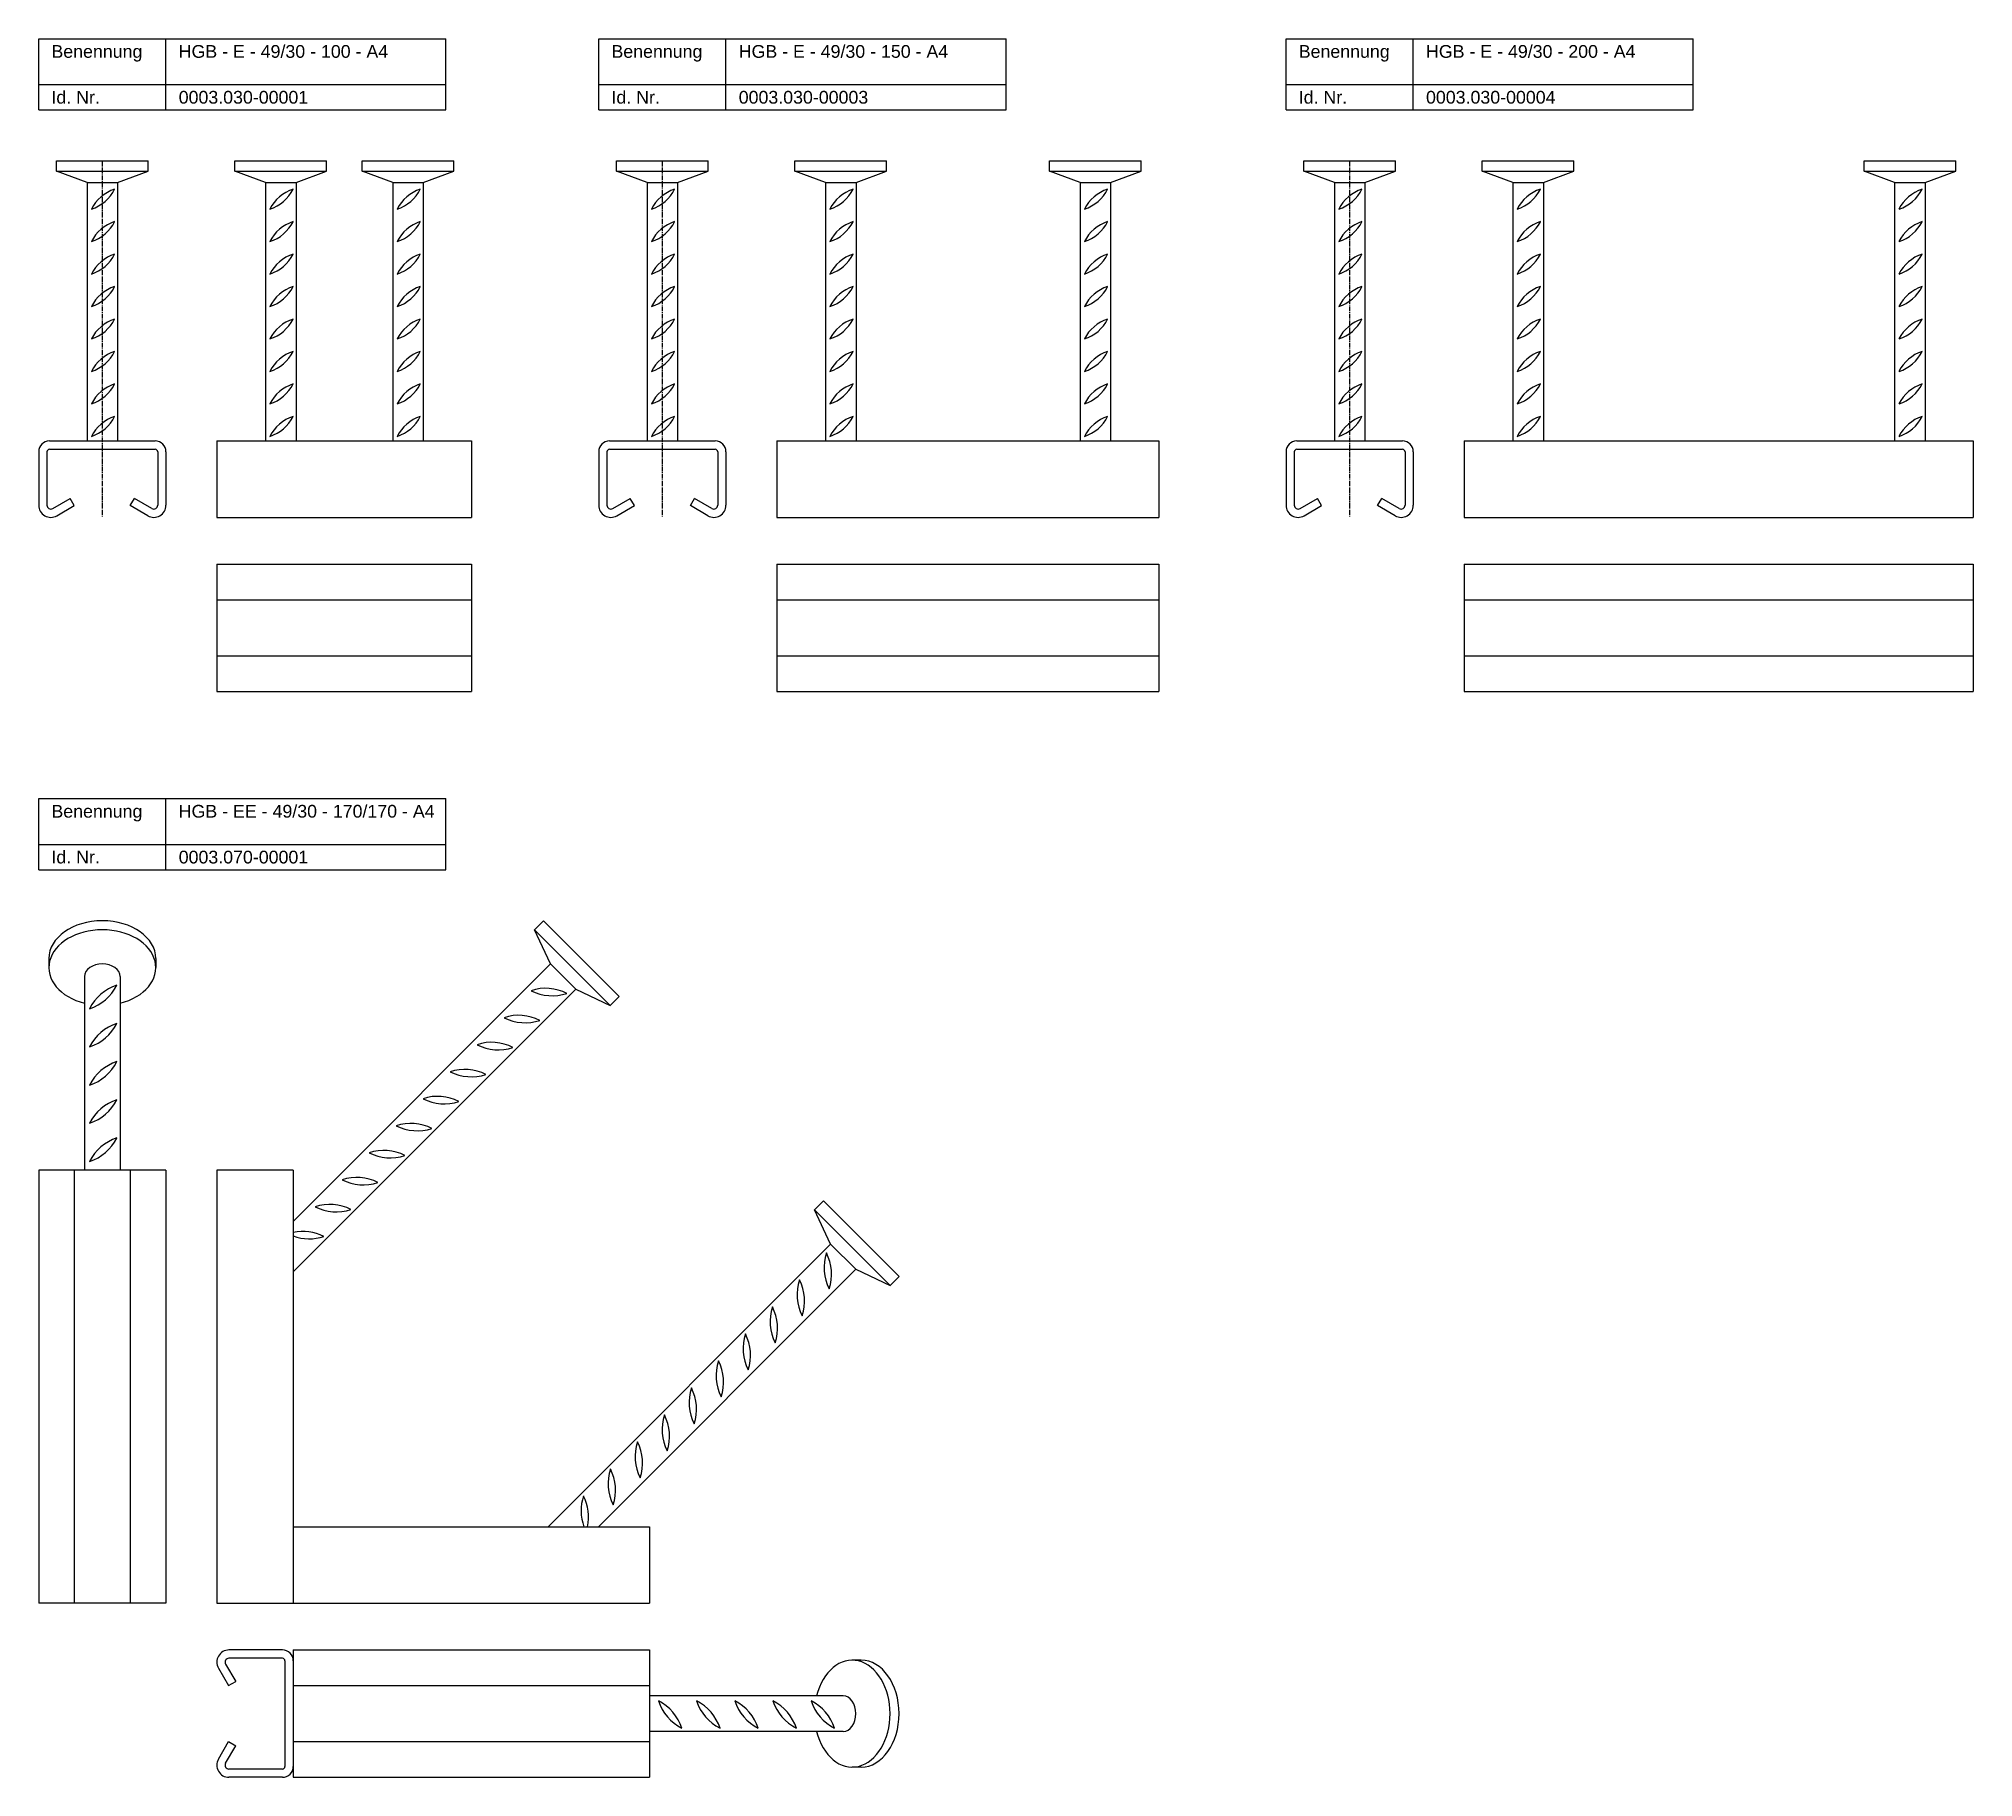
# Model space of a CAD drawing. Header units: millimetres. Extents: x -218 to 542, y 2052 to 2735.
import ezdxf

# ---------------------------------------------------------------- set-up
doc = ezdxf.new("R2010")
doc.units = ezdxf.units.MM
doc.header["$LTSCALE"] = 0.1
doc.linetypes.add('MITTE2', pattern=[28.575, 19.05, -3.175, 3.175, -3.175])
doc.layers.add('Halfen', color=2, linetype='CONTINUOUS')
doc.styles.add('ARIAL50', font='ARIAL.TTF', dxfattribs={"height": 5})

msp = doc.modelspace()

# ---------------------------------------------------------------- linework, layer by layer
at = {"layer": 'Halfen'}
for p, q in [((-217.75, 2735.25), (-57.75, 2735.25)), ((-217.75, 2707.25), (-217.75, 2735.25)), ((-167.75, 2707.25), (-167.75, 2735.25)), ((-57.75, 2707.25), (-57.75, 2735.25)), ((2.25, 2735.25), (162.25, 2735.25)), ((2.25, 2707.25), (2.25, 2735.25)), ((52.25, 2707.25), (52.25, 2735.25)), ((162.25, 2707.25), (162.25, 2735.25)), ((272.25, 2735.25), (432.25, 2735.25)), ((272.25, 2707.25), (272.25, 2735.25)), ((322.25, 2707.25), (322.25, 2735.25)), ((432.25, 2707.25), (432.25, 2735.25)), ((-217.75, 2717.25), (-57.75, 2717.25)), ((2.25, 2717.25), (162.25, 2717.25)), ((272.25, 2717.25), (432.25, 2717.25)), ((-217.75, 2707.25), (-57.75, 2707.25)), ((2.25, 2707.25), (162.25, 2707.25)), ((272.25, 2707.25), (432.25, 2707.25)), ((-210.75, 2687.25), (-174.75, 2687.25)), ((-210.75, 2683.25), (-210.75, 2687.25)), ((-198.75, 2678.75), (-210.75, 2683.25)), ((-210.75, 2683.25), (-174.75, 2683.25)), ((-186.75, 2678.75), (-174.75, 2683.25)), ((-174.75, 2683.25), (-174.75, 2687.25)), ((-140.66, 2687.25), (-104.66, 2687.25)), ((-140.66, 2683.25), (-140.66, 2687.25)), ((-140.66, 2683.25), (-104.66, 2683.25)), ((-128.66, 2678.75), (-140.66, 2683.25)), ((-116.66, 2678.75), (-104.66, 2683.25)), ((-104.66, 2683.25), (-104.66, 2687.25)), ((-90.66, 2687.25), (-54.66, 2687.25)), ((-90.66, 2683.25), (-90.66, 2687.25)), ((-78.66, 2678.75), (-90.66, 2683.25)), ((-90.66, 2683.25), (-54.66, 2683.25)), ((-66.66, 2678.75), (-54.66, 2683.25)), ((-54.66, 2683.25), (-54.66, 2687.25)), ((9.25, 2687.25), (45.25, 2687.25)), ((9.25, 2683.25), (9.25, 2687.25)), ((9.25, 2683.25), (45.25, 2683.25)), ((21.25, 2678.75), (9.25, 2683.25)), ((33.25, 2678.75), (45.25, 2683.25)), ((45.25, 2683.25), (45.25, 2687.25)), ((79.34, 2683.25), (79.34, 2687.25)), ((79.34, 2687.25), (115.34, 2687.25)), ((79.34, 2683.25), (115.34, 2683.25)), ((91.34, 2678.75), (79.34, 2683.25)), ((103.34, 2678.75), (115.34, 2683.25)), ((115.34, 2683.25), (115.34, 2687.25)), ((179.34, 2687.25), (215.34, 2687.25)), ((179.34, 2683.25), (179.34, 2687.25)), ((179.34, 2683.25), (215.34, 2683.25)), ((191.34, 2678.75), (179.34, 2683.25)), ((203.34, 2678.75), (215.34, 2683.25)), ((215.34, 2683.25), (215.34, 2687.25)), ((279.25, 2687.25), (315.25, 2687.25)), ((279.25, 2683.25), (279.25, 2687.25)), ((279.25, 2683.25), (315.25, 2683.25)), ((291.25, 2678.75), (279.25, 2683.25)), ((303.25, 2678.75), (315.25, 2683.25)), ((315.25, 2683.25), (315.25, 2687.25)), ((349.34, 2687.25), (385.34, 2687.25)), ((349.34, 2683.25), (349.34, 2687.25)), ((361.34, 2678.75), (349.34, 2683.25)), ((349.34, 2683.25), (385.34, 2683.25)), ((373.34, 2678.75), (385.34, 2683.25)), ((385.34, 2683.25), (385.34, 2687.25)), ((499.34, 2687.25), (535.34, 2687.25)), ((499.34, 2683.25), (499.34, 2687.25)), ((499.34, 2683.25), (535.34, 2683.25)), ((511.34, 2678.75), (499.34, 2683.25)), ((523.34, 2678.75), (535.34, 2683.25)), ((535.34, 2683.25), (535.34, 2687.25)), ((-198.75, 2678.75), (-198.75, 2577.25)), ((-198.75, 2678.75), (-186.75, 2678.75)), ((-186.75, 2678.75), (-186.75, 2577.25)), ((-128.66, 2678.75), (-116.66, 2678.75)), ((-128.66, 2678.75), (-128.66, 2577.25)), ((-116.66, 2678.75), (-116.66, 2577.25)), ((-78.66, 2678.75), (-78.66, 2577.25)), ((-78.66, 2678.75), (-66.66, 2678.75)), ((-66.66, 2678.75), (-66.66, 2577.25)), ((21.25, 2678.75), (21.25, 2577.25)), ((21.25, 2678.75), (33.25, 2678.75)), ((33.25, 2678.75), (33.25, 2577.25)), ((91.34, 2678.75), (91.34, 2577.25)), ((91.34, 2678.75), (103.34, 2678.75)), ((103.34, 2678.75), (103.34, 2577.25)), ((191.34, 2678.75), (191.34, 2577.25)), ((191.34, 2678.75), (203.34, 2678.75)), ((203.34, 2678.75), (203.34, 2577.25)), ((291.25, 2678.75), (291.25, 2577.25)), ((291.25, 2678.75), (303.25, 2678.75)), ((303.25, 2678.75), (303.25, 2577.25)), ((361.34, 2678.75), (361.34, 2577.25)), ((361.34, 2678.75), (373.34, 2678.75)), ((373.34, 2678.75), (373.34, 2577.25)), ((511.34, 2678.75), (511.34, 2577.25)), ((511.34, 2678.75), (523.34, 2678.75)), ((523.34, 2678.75), (523.34, 2577.25)), ((-213.5, 2577.25), (-172, 2577.25)), ((-147.75, 2577.25), (-47.75, 2577.25)), ((-147.75, 2577.25), (-147.75, 2547.25)), ((-47.75, 2577.25), (-47.75, 2552)), ((6.5, 2577.25), (48, 2577.25)), ((72.25, 2577.25), (222.25, 2577.25)), ((72.25, 2577.25), (72.25, 2547.25)), ((222.25, 2577.25), (222.25, 2552)), ((276.5, 2577.25), (318, 2577.25)), ((342.25, 2577.25), (542.25, 2577.25)), ((342.25, 2577.25), (342.25, 2547.25)), ((542.25, 2577.25), (542.25, 2552)), ((-217.75, 2573), (-217.75, 2552)), ((-214.5, 2573), (-214.5, 2552)), ((-213.5, 2574), (-172, 2574)), ((-171, 2573), (-171, 2552)), ((-167.75, 2573), (-167.75, 2552)), ((2.25, 2573), (2.25, 2552)), ((5.5, 2573), (5.5, 2552)), ((6.5, 2574), (48, 2574)), ((49, 2573), (49, 2552)), ((52.25, 2573), (52.25, 2552)), ((272.25, 2573), (272.25, 2552)), ((275.5, 2573), (275.5, 2552)), ((276.5, 2574), (318, 2574)), ((319, 2573), (319, 2552)), ((322.25, 2573), (322.25, 2552)), ((-212.25, 2550.7), (-205.38, 2554.67)), ((-203.75, 2551.86), (-205.38, 2554.67)), ((-181.75, 2551.86), (-180.12, 2554.67)), ((-173.25, 2550.7), (-180.12, 2554.67)), ((7.75, 2550.7), (14.62, 2554.67)), ((16.25, 2551.86), (14.62, 2554.67)), ((38.25, 2551.86), (39.88, 2554.67)), ((46.75, 2550.7), (39.88, 2554.67)), ((277.75, 2550.7), (284.62, 2554.67)), ((286.25, 2551.86), (284.62, 2554.67)), ((308.25, 2551.86), (309.88, 2554.67)), ((316.75, 2550.7), (309.88, 2554.67)), ((-210.63, 2547.89), (-203.75, 2551.86)), ((-174.87, 2547.89), (-181.75, 2551.86)), ((-147.75, 2547.25), (-47.75, 2547.25)), ((-47.75, 2552), (-47.75, 2547.25)), ((9.37, 2547.89), (16.25, 2551.86)), ((45.13, 2547.89), (38.25, 2551.86)), ((72.25, 2547.25), (222.25, 2547.25)), ((222.25, 2552), (222.25, 2547.25)), ((279.37, 2547.89), (286.25, 2551.86)), ((315.12, 2547.89), (308.25, 2551.86)), ((342.25, 2547.25), (542.25, 2547.25)), ((542.25, 2552), (542.25, 2547.25)), ((-147.75, 2528.82), (-47.75, 2528.82)), ((-147.75, 2528.82), (-147.75, 2478.82)), ((-47.75, 2528.82), (-47.75, 2478.82)), ((72.25, 2528.82), (72.25, 2478.82)), ((72.25, 2528.82), (222.25, 2528.82)), ((222.25, 2528.82), (222.25, 2478.82)), ((342.25, 2528.82), (542.25, 2528.82)), ((342.25, 2528.82), (342.25, 2478.82)), ((542.25, 2528.82), (542.25, 2478.82)), ((-147.75, 2514.82), (-47.75, 2514.82)), ((72.25, 2514.82), (222.25, 2514.82)), ((342.25, 2514.82), (542.25, 2514.82)), ((-147.75, 2492.82), (-47.75, 2492.82)), ((72.25, 2492.82), (222.25, 2492.82)), ((342.25, 2492.82), (542.25, 2492.82)), ((-147.75, 2478.82), (-47.75, 2478.82)), ((72.25, 2478.82), (222.25, 2478.82)), ((342.25, 2478.82), (542.25, 2478.82)), ((-217.75, 2436.82), (-57.75, 2436.82)), ((-217.75, 2408.82), (-217.75, 2436.82)), ((-167.75, 2408.82), (-167.75, 2436.82)), ((-57.75, 2408.82), (-57.75, 2436.82)), ((-217.75, 2418.82), (-57.75, 2418.82)), ((-217.75, 2408.82), (-57.75, 2408.82)), ((-19.46, 2388.82), (-23, 2385.28)), ((-19.46, 2388.82), (10.24, 2359.12)), ((-16.63, 2371.85), (-23, 2385.28)), ((-23, 2385.28), (6.7, 2355.58)), ((-213.75, 2373.97), (-213.75, 2370.43)), ((-171.75, 2373.97), (-171.75, 2370.43)), ((-16.63, 2371.85), (-117.75, 2270.73)), ((-16.63, 2371.85), (-6.73, 2361.95)), ((-199.75, 2366.9), (-199.75, 2290.83)), ((-185.75, 2366.9), (-185.75, 2290.83)), ((-6.73, 2361.95), (-117.75, 2250.93)), ((-6.73, 2361.95), (6.7, 2355.58)), ((10.24, 2359.12), (6.7, 2355.58)), ((-167.75, 2290.83), (-217.75, 2290.83)), ((-217.75, 2290.83), (-217.75, 2120.83)), ((-203.75, 2290.83), (-203.75, 2120.83)), ((-181.75, 2290.83), (-181.75, 2120.83)), ((-167.75, 2290.83), (-167.75, 2120.83)), ((-147.75, 2290.83), (-147.75, 2120.83)), ((-117.75, 2290.83), (-147.75, 2290.83)), ((-117.75, 2290.83), (-117.75, 2120.83)), ((90.54, 2278.82), (87, 2275.28)), ((116.7, 2245.58), (87, 2275.28)), ((93.37, 2261.85), (87, 2275.28)), ((120.24, 2249.12), (90.54, 2278.82)), ((93.37, 2261.85), (-17.65, 2150.83)), ((103.27, 2251.95), (93.37, 2261.85)), ((103.27, 2251.95), (2.15, 2150.83)), ((103.27, 2251.95), (116.7, 2245.58)), ((120.24, 2249.12), (116.7, 2245.58)), ((-147.75, 2150.83), (-147.75, 2120.83)), ((-117.75, 2150.83), (22.25, 2150.83)), ((22.25, 2150.83), (22.25, 2125.58)), ((-167.75, 2120.83), (-217.75, 2120.83)), ((-147.75, 2120.83), (22.25, 2120.83)), ((22.25, 2125.58), (22.25, 2120.83)), ((-122, 2102.4), (-143, 2102.4)), ((-122, 2099.15), (-143, 2099.15)), ((-121, 2098.15), (-121, 2056.65)), ((-117.75, 2102.4), (22.25, 2102.4)), ((-117.75, 2102.4), (-117.75, 2052.4)), ((22.25, 2102.4), (22.25, 2052.4)), ((105.39, 2098.4), (101.85, 2098.4)), ((-147.11, 2095.28), (-143.14, 2088.4)), ((-144.3, 2096.9), (-140.33, 2090.03)), ((-143.14, 2088.4), (-140.33, 2090.03)), ((-117.75, 2088.4), (22.25, 2088.4)), ((98.32, 2084.4), (22.25, 2084.4)), ((98.32, 2070.4), (22.25, 2070.4)), ((-147.11, 2059.53), (-143.14, 2066.4)), ((-144.3, 2057.9), (-140.33, 2064.78)), ((-143.14, 2066.4), (-140.33, 2064.78)), ((-117.75, 2066.4), (22.25, 2066.4)), ((-122, 2055.65), (-143, 2055.65)), ((-122, 2052.4), (-143, 2052.4)), ((-117.75, 2052.4), (22.25, 2052.4)), ((105.39, 2056.4), (101.85, 2056.4))]:
    msp.add_line(p, q, dxfattribs=at)
at = {"layer": 'Halfen', "color": 1, "linetype": 'MITTE2'}
for p, q in [((-192.84, 2687.25), (-192.84, 2547.25)), ((27.16, 2687.25), (27.16, 2547.25)), ((297.16, 2687.25), (297.16, 2547.25))]:
    msp.add_line(p, q, dxfattribs=at)
at = {"layer": 'Halfen', "color": 1}
for centre, radius, start, end in [((-201.84, 2683.13), 15.58, 288.00589, 333.33192), ((-183.11, 2661.33), 15.58, 108.00589, 153.33192), ((-113.02, 2661.33), 15.58, 108.00589, 153.33192), ((-131.75, 2683.13), 15.58, 288.00589, 333.33192), ((-81.75, 2683.13), 15.58, 288.00589, 333.33192), ((-63.02, 2661.33), 15.58, 108.00589, 153.33192), ((36.89, 2661.33), 15.58, 108.00589, 153.33192), ((18.16, 2683.13), 15.58, 288.00589, 333.33192), ((106.98, 2661.33), 15.58, 108.00589, 153.33192), ((88.25, 2683.13), 15.58, 288.00589, 333.33192), ((206.98, 2661.33), 15.58, 108.00589, 153.33192), ((188.25, 2683.13), 15.58, 288.00589, 333.33192), ((288.16, 2683.13), 15.58, 288.00589, 333.33192), ((306.89, 2661.33), 15.58, 108.00589, 153.33192), ((358.25, 2683.13), 15.58, 288.00589, 333.33192), ((376.98, 2661.33), 15.58, 108.00589, 153.33192), ((508.25, 2683.13), 15.58, 288.00589, 333.33192), ((526.98, 2661.33), 15.58, 108.00589, 153.33192), ((-201.84, 2670.38), 15.58, 288.00589, 333.33192), ((-183.11, 2648.58), 15.58, 108.00589, 153.33192), ((-113.02, 2648.58), 15.58, 108.00589, 153.33192), ((-131.75, 2670.38), 15.58, 288.00589, 333.33192), ((-81.75, 2670.38), 15.58, 288.00589, 333.33192), ((-63.02, 2648.58), 15.58, 108.00589, 153.33192), ((36.89, 2648.58), 15.58, 108.00589, 153.33192), ((18.16, 2670.38), 15.58, 288.00589, 333.33192), ((106.98, 2648.58), 15.58, 108.00589, 153.33192), ((88.25, 2670.38), 15.58, 288.00589, 333.33192), ((206.98, 2648.58), 15.58, 108.00589, 153.33192), ((188.25, 2670.38), 15.58, 288.00589, 333.33192), ((288.16, 2670.38), 15.58, 288.00589, 333.33192), ((306.89, 2648.58), 15.58, 108.00589, 153.33192), ((358.25, 2670.38), 15.58, 288.00589, 333.33192), ((376.98, 2648.58), 15.58, 108.00589, 153.33192), ((508.25, 2670.38), 15.58, 288.00589, 333.33192), ((526.98, 2648.58), 15.58, 108.00589, 153.33192), ((-201.84, 2657.63), 15.58, 288.00589, 333.33192), ((-183.11, 2635.83), 15.58, 108.00589, 153.33192), ((-113.02, 2635.83), 15.58, 108.00589, 153.33192), ((-131.75, 2657.63), 15.58, 288.00589, 333.33192), ((-81.75, 2657.63), 15.58, 288.00589, 333.33192), ((-63.02, 2635.83), 15.58, 108.00589, 153.33192), ((36.89, 2635.83), 15.58, 108.00589, 153.33192), ((18.16, 2657.63), 15.58, 288.00589, 333.33192), ((106.98, 2635.83), 15.58, 108.00589, 153.33192), ((88.25, 2657.63), 15.58, 288.00589, 333.33192), ((206.98, 2635.83), 15.58, 108.00589, 153.33192), ((188.25, 2657.63), 15.58, 288.00589, 333.33192), ((288.16, 2657.63), 15.58, 288.00589, 333.33192), ((306.89, 2635.83), 15.58, 108.00589, 153.33192), ((358.25, 2657.63), 15.58, 288.00589, 333.33192), ((376.98, 2635.83), 15.58, 108.00589, 153.33192), ((508.25, 2657.63), 15.58, 288.00589, 333.33192), ((526.98, 2635.83), 15.58, 108.00589, 153.33192), ((-201.84, 2644.88), 15.58, 288.00589, 333.33192), ((-183.11, 2623.08), 15.58, 108.00589, 153.33192), ((-113.02, 2623.08), 15.58, 108.00589, 153.33192), ((-131.75, 2644.88), 15.58, 288.00589, 333.33192), ((-81.75, 2644.88), 15.58, 288.00589, 333.33192), ((-63.02, 2623.08), 15.58, 108.00589, 153.33192), ((36.89, 2623.08), 15.58, 108.00589, 153.33192), ((18.16, 2644.88), 15.58, 288.00589, 333.33192), ((106.98, 2623.08), 15.58, 108.00589, 153.33192), ((88.25, 2644.88), 15.58, 288.00589, 333.33192), ((206.98, 2623.08), 15.58, 108.00589, 153.33192), ((188.25, 2644.88), 15.58, 288.00589, 333.33192), ((288.16, 2644.88), 15.58, 288.00589, 333.33192), ((306.89, 2623.08), 15.58, 108.00589, 153.33192), ((358.25, 2644.88), 15.58, 288.00589, 333.33192), ((376.98, 2623.08), 15.58, 108.00589, 153.33192), ((508.25, 2644.88), 15.58, 288.00589, 333.33192), ((526.98, 2623.08), 15.58, 108.00589, 153.33192), ((-201.84, 2632.13), 15.58, 288.00589, 333.33192), ((-183.11, 2610.33), 15.58, 108.00589, 153.33192), ((-113.02, 2610.33), 15.58, 108.00589, 153.33192), ((-131.75, 2632.13), 15.58, 288.00589, 333.33192), ((-81.75, 2632.13), 15.58, 288.00589, 333.33192), ((-63.02, 2610.33), 15.58, 108.00589, 153.33192), ((36.89, 2610.33), 15.58, 108.00589, 153.33192), ((18.16, 2632.13), 15.58, 288.00589, 333.33192), ((106.98, 2610.33), 15.58, 108.00589, 153.33192), ((88.25, 2632.13), 15.58, 288.00589, 333.33192), ((206.98, 2610.33), 15.58, 108.00589, 153.33192), ((188.25, 2632.13), 15.58, 288.00589, 333.33192), ((288.16, 2632.13), 15.58, 288.00589, 333.33192), ((306.89, 2610.33), 15.58, 108.00589, 153.33192), ((358.25, 2632.13), 15.58, 288.00589, 333.33192), ((376.98, 2610.33), 15.58, 108.00589, 153.33192), ((508.25, 2632.13), 15.58, 288.00589, 333.33192), ((526.98, 2610.33), 15.58, 108.00589, 153.33192), ((-201.84, 2619.38), 15.58, 288.00589, 333.33192), ((-183.11, 2597.58), 15.58, 108.00589, 153.33192), ((-113.02, 2597.58), 15.58, 108.00589, 153.33192), ((-131.75, 2619.38), 15.58, 288.00589, 333.33192), ((-81.75, 2619.38), 15.58, 288.00589, 333.33192), ((-63.02, 2597.58), 15.58, 108.00589, 153.33192), ((36.89, 2597.58), 15.58, 108.00589, 153.33192), ((18.16, 2619.38), 15.58, 288.00589, 333.33192), ((106.98, 2597.58), 15.58, 108.00589, 153.33192), ((88.25, 2619.38), 15.58, 288.00589, 333.33192), ((206.98, 2597.58), 15.58, 108.00589, 153.33192), ((188.25, 2619.38), 15.58, 288.00589, 333.33192), ((288.16, 2619.38), 15.58, 288.00589, 333.33192), ((306.89, 2597.58), 15.58, 108.00589, 153.33192), ((358.25, 2619.38), 15.58, 288.00589, 333.33192), ((376.98, 2597.58), 15.58, 108.00589, 153.33192), ((508.25, 2619.38), 15.58, 288.00589, 333.33192), ((526.98, 2597.58), 15.58, 108.00589, 153.33192), ((-201.84, 2606.63), 15.58, 288.00589, 333.33192), ((-183.11, 2584.83), 15.58, 108.00589, 153.33192), ((-113.02, 2584.83), 15.58, 108.00589, 153.33192), ((-131.75, 2606.63), 15.58, 288.00589, 333.33192), ((-81.75, 2606.63), 15.58, 288.00589, 333.33192), ((-63.02, 2584.83), 15.58, 108.00589, 153.33192), ((18.16, 2606.63), 15.58, 288.00589, 333.33192), ((36.89, 2584.83), 15.58, 108.00589, 153.33192), ((88.25, 2606.63), 15.58, 288.00589, 333.33192), ((106.98, 2584.83), 15.58, 108.00589, 153.33192), ((188.25, 2606.63), 15.58, 288.00589, 333.33192), ((206.98, 2584.83), 15.58, 108.00589, 153.33192), ((288.16, 2606.63), 15.58, 288.00589, 333.33192), ((306.89, 2584.83), 15.58, 108.00589, 153.33192), ((358.25, 2606.63), 15.58, 288.00589, 333.33192), ((376.98, 2584.83), 15.58, 108.00589, 153.33192), ((508.25, 2606.63), 15.58, 288.00589, 333.33192), ((526.98, 2584.83), 15.58, 108.00589, 153.33192), ((-183.11, 2572.08), 15.58, 108.00589, 153.33192), ((-201.84, 2593.88), 15.58, 288.00589, 333.33192), ((-113.02, 2572.08), 15.58, 108.00589, 153.33192), ((-131.75, 2593.88), 15.58, 288.00589, 333.33192), ((-63.02, 2572.08), 15.58, 108.00589, 153.33192), ((-81.75, 2593.88), 15.58, 288.00589, 333.33192), ((18.16, 2593.88), 15.58, 288.00589, 333.33192), ((36.89, 2572.08), 15.58, 108.00589, 153.33192), ((88.25, 2593.88), 15.58, 288.00589, 333.33192), ((106.98, 2572.08), 15.58, 108.00589, 153.33192), ((188.25, 2593.88), 15.58, 288.00589, 333.33192), ((206.98, 2572.08), 15.58, 108.00589, 153.33192), ((306.89, 2572.08), 15.58, 108.00589, 153.33192), ((288.16, 2593.88), 15.58, 288.00589, 333.33192), ((376.98, 2572.08), 15.58, 108.00589, 153.33192), ((358.25, 2593.88), 15.58, 288.00589, 333.33192), ((526.98, 2572.08), 15.58, 108.00589, 153.33192), ((508.25, 2593.88), 15.58, 288.00589, 333.33192), ((-181.39, 2346.06), 18.33, 108.00589, 153.33192), ((-203.43, 2371.71), 18.33, 288.00589, 333.33192), ((-18.56, 2343.95), 18.33, 63.00589, 108.33192), ((-16.01, 2377.68), 18.33, 243.00589, 288.33192), ((-181.39, 2331.06), 18.33, 108.00589, 153.33192), ((-203.43, 2356.71), 18.33, 288.00589, 333.33192), ((-29.17, 2333.35), 18.33, 63.00589, 108.33192), ((-26.61, 2367.07), 18.33, 243.00589, 288.33192), ((-39.77, 2322.74), 18.33, 63.00589, 108.33192), ((-181.39, 2316.06), 18.33, 108.00589, 153.33192), ((-203.43, 2341.71), 18.33, 288.00589, 333.33192), ((-37.22, 2356.46), 18.33, 243.00589, 288.33192), ((-50.38, 2312.13), 18.33, 63.00589, 108.33192), ((-47.83, 2345.86), 18.33, 243.00589, 288.33192), ((-181.39, 2301.06), 18.33, 108.00589, 153.33192), ((-203.43, 2326.71), 18.33, 288.00589, 333.33192), ((-60.99, 2301.53), 18.33, 63.00589, 108.33192), ((-58.43, 2335.25), 18.33, 243.00589, 288.33192), ((-181.39, 2286.06), 18.33, 108.00589, 153.33192), ((-203.43, 2311.71), 18.33, 288.00589, 333.33192), ((-71.59, 2290.92), 18.33, 63.00589, 108.33192), ((-69.04, 2324.65), 18.33, 243.00589, 288.33192), ((-82.2, 2280.31), 18.33, 63.00589, 108.33192), ((-79.65, 2314.04), 18.33, 243.00589, 288.33192), ((-92.81, 2269.71), 18.33, 63.00589, 108.33192), ((-90.25, 2303.43), 18.33, 243.00589, 288.33192), ((-103.41, 2259.1), 18.33, 63.00589, 108.33192), ((-100.86, 2292.83), 18.33, 243.00589, 288.33192), ((-114.02, 2248.49), 18.33, 63.00589, 101.74381), ((-111.47, 2282.22), 18.33, 249.94552, 288.33192), ((109.1, 2252.58), 18.33, 161.66808, 206.99411), ((75.37, 2250.02), 18.33, 341.66808, 26.99411), ((98.49, 2241.97), 18.33, 161.66808, 206.99411), ((64.77, 2239.42), 18.33, 341.66808, 26.99411), ((87.88, 2231.36), 18.33, 161.66808, 206.99411), ((54.16, 2228.81), 18.33, 341.66808, 26.99411), ((77.28, 2220.76), 18.33, 161.66808, 206.99411), ((43.55, 2218.2), 18.33, 341.66808, 26.99411), ((66.67, 2210.15), 18.33, 161.66808, 206.99411), ((32.95, 2207.6), 18.33, 341.66808, 26.99411), ((56.06, 2199.54), 18.33, 161.66808, 206.99411), ((22.34, 2196.99), 18.33, 341.66808, 26.99411), ((45.46, 2188.94), 18.33, 161.66808, 206.99411), ((11.73, 2186.38), 18.33, 341.66808, 26.99411), ((34.85, 2178.33), 18.33, 161.66808, 206.99411), ((1.13, 2175.78), 18.33, 341.66808, 26.99411), ((24.24, 2167.72), 18.33, 161.66808, 206.99411), ((-9.48, 2165.17), 18.33, 341.66808, 26.99411), ((13.64, 2157.12), 18.33, 161.66808, 200.05448), ((-20.09, 2154.56), 18.33, 348.25619, 26.99411), ((43.13, 2088.08), 18.33, 198.00589, 243.33192), ((17.47, 2066.04), 18.33, 18.00589, 63.33192), ((58.13, 2088.08), 18.33, 198.00589, 243.33192), ((32.47, 2066.04), 18.33, 18.00589, 63.33192), ((73.13, 2088.08), 18.33, 198.00589, 243.33192), ((47.47, 2066.04), 18.33, 18.00589, 63.33192), ((88.13, 2088.08), 18.33, 198.00589, 243.33192), ((62.47, 2066.04), 18.33, 18.00589, 63.33192), ((103.13, 2088.08), 18.33, 198.00589, 243.33192), ((77.47, 2066.04), 18.33, 18.00589, 63.33192)]:
    msp.add_arc(centre, radius, start, end, dxfattribs=at)
at = {"layer": 'Halfen'}
for centre, radius, start, end in [((-213.5, 2573), 4.25, 90, 180), ((-172, 2573), 4.25, 0, 90), ((6.5, 2573), 4.25, 90, 180), ((48, 2573), 4.25, 0, 90), ((276.5, 2573), 4.25, 90, 180), ((318, 2573), 4.25, 0, 90), ((-213.5, 2573), 1, 90, 180), ((-172, 2573), 1, 0, 90), ((6.5, 2573), 1, 90, 180), ((48, 2573), 1, 0, 90), ((276.5, 2573), 1, 90, 180), ((318, 2573), 1, 0, 90), ((-213, 2552), 4.75, 180, 300), ((-213, 2552), 1.5, 180, 300), ((-172.5, 2552), 4.75, 240, 0), ((-172.5, 2552), 1.5, 240, 0), ((7, 2552), 4.75, 180, 300), ((7, 2552), 1.5, 180, 300), ((47.5, 2552), 4.75, 240, 0), ((47.5, 2552), 1.5, 240, 0), ((277, 2552), 4.75, 180, 300), ((277, 2552), 1.5, 180, 300), ((317.5, 2552), 4.75, 240, 0), ((317.5, 2552), 1.5, 240, 0), ((-143, 2097.65), 4.75, 90, 210), ((-143, 2097.65), 1.5, 90, 210), ((-122, 2098.15), 4.25, 0, 90), ((-122, 2098.15), 1, 0, 90), ((-143, 2057.15), 4.75, 150, 270), ((-143, 2057.15), 1.5, 150, 270), ((-122, 2056.65), 1, 270, 0), ((-122, 2056.65), 4.25, 270, 0)]:
    msp.add_arc(centre, radius, start, end, dxfattribs=at)
for centre, major_axis, start_param, end_param in [((-192.75, 2373.97), (-21, 0), 3.141593, 6.283185), ((-192.75, 2370.43), (21, 0), 5.052226, 10.655737), ((-192.75, 2366.9), (-7, 0), 3.141593, 6.283185), ((101.85, 2077.4), (0, -21), 5.052226, 10.655737), ((105.39, 2077.4), (0, 21), 3.141593, 6.283185), ((98.32, 2077.4), (0, 7), 3.141593, 6.283185)]:
    msp.add_ellipse(centre, major_axis=major_axis, ratio=0.707107, start_param=start_param, end_param=end_param, dxfattribs=at)

# ---------------------------------------------------------------- texts
at = {"layer": 'Halfen', "style": 'ARIAL50'}
for s, p in [('Benennung', (-212.75, 2727.75)), ('HGB - E - 49/30 - 100 - A4', (-162.75, 2727.75)), ('Benennung', (7.25, 2727.75)), ('HGB - E - 49/30 - 150 - A4', (57.25, 2727.75)), ('Benennung', (277.25, 2727.75)), ('HGB - E - 49/30 - 200 - A4', (327.25, 2727.75)), ('Id. Nr.', (-212.75, 2709.75)), ('0003.030-00001', (-162.75, 2709.75)), ('Id. Nr.', (7.25, 2709.75)), ('0003.030-00003', (57.25, 2709.75)), ('Id. Nr.', (277.25, 2709.75)), ('0003.030-00004', (327.25, 2709.75)), ('Benennung', (-212.75, 2429.32)), ('HGB - EE - 49/30 - 170/170 - A4', (-162.75, 2429.32)), ('Id. Nr.', (-212.75, 2411.32)), ('0003.070-00001', (-162.75, 2411.32))]:
    msp.add_text(s, height=5, dxfattribs=at).set_placement(p)

doc.saveas('drawing.dxf')
